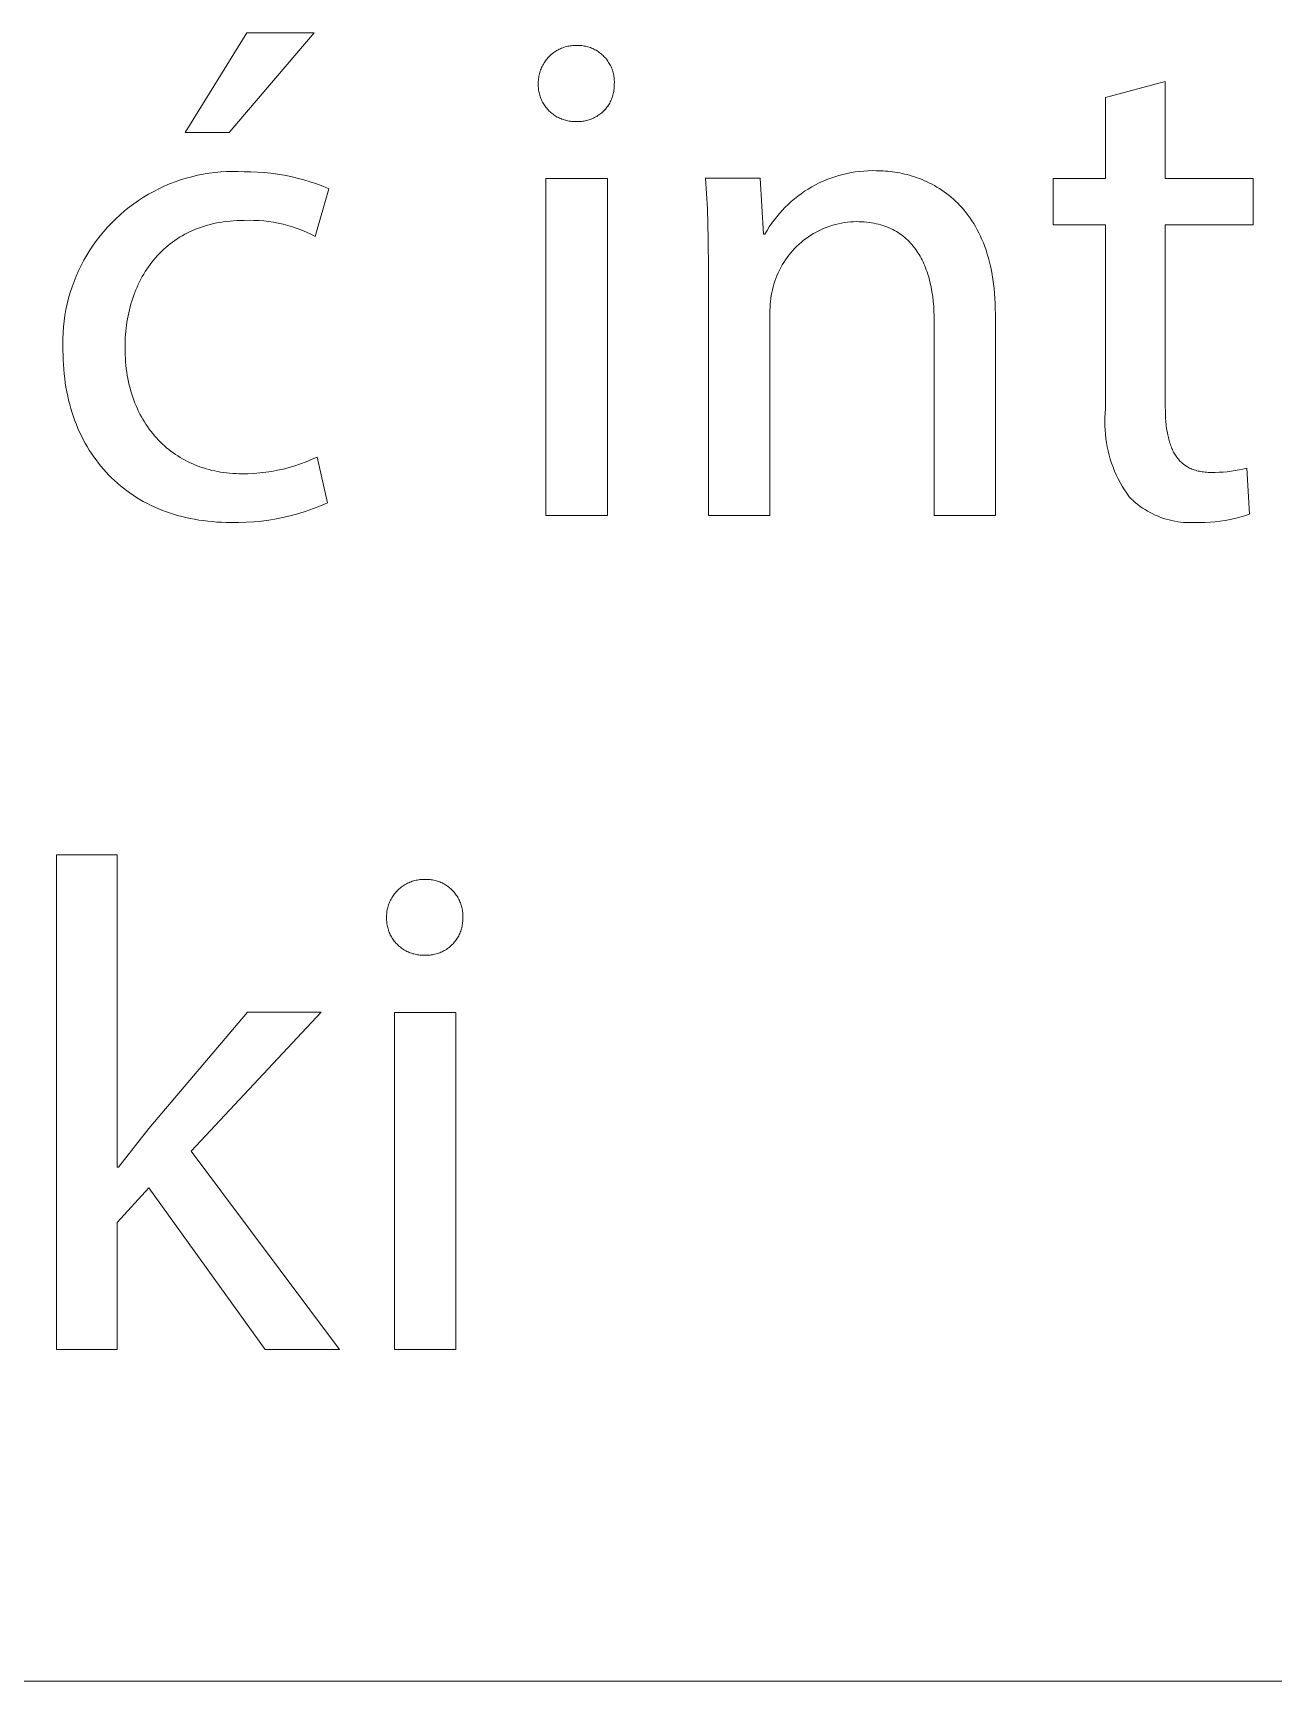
# Model space of a CAD drawing. Header units: millimetres. Extents: x -665 to 1920, y -373 to 1434.
# Drawn here: x 1579.9 to 1626, y -372.9 to -311.7 of the extents above; entities that cross this region are included whole.
import ezdxf

# ---------------------------------------------------------------- set-up
doc = ezdxf.new("R2010")
doc.units = ezdxf.units.MM
doc.header["$MEASUREMENT"] = 0
doc.layers.add('Domyślny', color=7, linetype='Continuous', true_color=0x000000)

msp = doc.modelspace()

# ---------------------------------------------------------------- linework, layer by layer
at = {"layer": 'Domyślny', "color": 18, "lineweight": 15, "true_color": 0x000000}
for p, q in [((1585.597, -315.387), (1587.888, -311.684)), ((1590.393, -311.684), (1587.233, -315.387)), ((1587.888, -311.684), (1590.393, -311.684)), ((1599.253, -312.444), (1599.292, -312.415)), ((1599.292, -312.415), (1599.331, -312.387)), ((1599.331, -312.387), (1599.372, -312.361)), ((1599.372, -312.361), (1599.413, -312.336)), ((1599.413, -312.336), (1599.455, -312.312)), ((1599.455, -312.312), (1599.498, -312.29)), ((1599.498, -312.29), (1599.541, -312.27)), ((1599.541, -312.27), (1599.586, -312.251)), ((1599.586, -312.251), (1599.631, -312.234)), ((1599.631, -312.234), (1599.676, -312.218)), ((1599.676, -312.218), (1599.722, -312.204)), ((1599.722, -312.204), (1599.768, -312.191)), ((1599.768, -312.191), (1599.815, -312.18)), ((1599.815, -312.18), (1599.863, -312.171)), ((1599.863, -312.171), (1599.91, -312.163)), ((1599.91, -312.163), (1599.958, -312.157)), ((1599.958, -312.157), (1600.006, -312.152)), ((1600.006, -312.152), (1600.054, -312.15)), ((1600.054, -312.15), (1600.102, -312.148)), ((1600.102, -312.148), (1600.15, -312.149)), ((1600.15, -312.149), (1600.197, -312.148)), ((1600.197, -312.148), (1600.244, -312.149)), ((1600.244, -312.149), (1600.29, -312.152)), ((1600.29, -312.152), (1600.337, -312.156)), ((1600.337, -312.156), (1600.383, -312.162)), ((1600.383, -312.162), (1600.43, -312.17)), ((1600.43, -312.17), (1600.475, -312.179)), ((1600.475, -312.179), (1600.521, -312.189)), ((1600.521, -312.189), (1600.566, -312.201)), ((1600.566, -312.201), (1600.611, -312.215)), ((1600.611, -312.215), (1600.655, -312.23)), ((1600.655, -312.23), (1600.699, -312.247)), ((1600.699, -312.247), (1600.742, -312.265)), ((1600.742, -312.265), (1600.784, -312.285)), ((1600.784, -312.285), (1600.826, -312.306)), ((1600.826, -312.306), (1600.867, -312.329)), ((1600.867, -312.329), (1600.907, -312.353)), ((1600.907, -312.353), (1600.946, -312.378)), ((1600.946, -312.378), (1600.985, -312.405)), ((1600.985, -312.405), (1601.022, -312.433)), ((1598.805, -313.059), (1598.823, -313.014)), ((1598.823, -313.014), (1598.842, -312.969)), ((1598.842, -312.969), (1598.862, -312.926)), ((1598.862, -312.926), (1598.884, -312.883)), ((1598.884, -312.883), (1598.908, -312.841)), ((1598.908, -312.841), (1598.933, -312.8)), ((1598.933, -312.8), (1598.959, -312.759)), ((1598.959, -312.759), (1598.986, -312.72)), ((1598.986, -312.72), (1599.015, -312.681)), ((1599.015, -312.681), (1599.046, -312.644)), ((1599.046, -312.644), (1599.077, -312.608)), ((1599.077, -312.608), (1599.11, -312.572)), ((1599.11, -312.572), (1599.144, -312.538)), ((1599.144, -312.538), (1599.18, -312.506)), ((1599.18, -312.506), (1599.216, -312.474)), ((1599.216, -312.474), (1599.253, -312.444)), ((1601.022, -312.433), (1601.059, -312.462)), ((1601.059, -312.462), (1601.094, -312.493)), ((1601.094, -312.493), (1601.128, -312.525)), ((1601.128, -312.525), (1601.162, -312.557)), ((1601.162, -312.557), (1601.194, -312.591)), ((1601.194, -312.591), (1601.225, -312.627)), ((1601.225, -312.627), (1601.254, -312.663)), ((1601.254, -312.663), (1601.283, -312.7)), ((1601.283, -312.7), (1601.31, -312.738)), ((1601.31, -312.738), (1601.335, -312.777)), ((1601.335, -312.777), (1601.36, -312.817)), ((1601.36, -312.817), (1601.383, -312.858)), ((1601.383, -312.858), (1601.404, -312.899)), ((1601.404, -312.899), (1601.425, -312.941)), ((1601.425, -312.941), (1601.443, -312.984)), ((1601.443, -312.984), (1601.461, -313.028)), ((1601.461, -313.028), (1601.476, -313.072)), ((1598.72, -313.53), (1598.721, -313.482)), ((1598.721, -313.578), (1598.72, -313.53)), ((1598.72, -313.625), (1598.721, -313.578)), ((1598.721, -313.672), (1598.72, -313.625)), ((1598.721, -313.482), (1598.724, -313.434)), ((1598.724, -313.434), (1598.729, -313.386)), ((1598.729, -313.386), (1598.735, -313.338)), ((1598.735, -313.338), (1598.742, -313.291)), ((1598.742, -313.291), (1598.752, -313.243)), ((1598.752, -313.243), (1598.763, -313.197)), ((1598.763, -313.197), (1598.775, -313.15)), ((1598.775, -313.15), (1598.79, -313.104)), ((1598.79, -313.104), (1598.805, -313.059)), ((1601.476, -313.072), (1601.49, -313.116)), ((1601.49, -313.116), (1601.503, -313.161)), ((1601.503, -313.161), (1601.514, -313.207)), ((1601.514, -313.207), (1601.524, -313.253)), ((1601.524, -313.253), (1601.531, -313.299)), ((1601.531, -313.299), (1601.538, -313.345)), ((1601.538, -313.345), (1601.542, -313.391)), ((1601.542, -313.391), (1601.546, -313.438)), ((1601.547, -313.532), (1601.545, -313.578)), ((1601.545, -313.578), (1601.546, -313.625)), ((1601.546, -313.438), (1601.547, -313.485)), ((1601.546, -313.625), (1601.546, -313.671)), ((1601.547, -313.485), (1601.547, -313.532)), ((1619.806, -314.086), (1622.028, -313.492)), ((1622.028, -313.492), (1622.028, -317.092)), ((1598.724, -313.718), (1598.721, -313.672)), ((1598.728, -313.765), (1598.724, -313.718)), ((1598.734, -313.811), (1598.728, -313.765)), ((1598.741, -313.857), (1598.734, -313.811)), ((1598.75, -313.903), (1598.741, -313.857)), ((1598.761, -313.948), (1598.75, -313.903)), ((1598.773, -313.993), (1598.761, -313.948)), ((1598.786, -314.038), (1598.773, -313.993)), ((1598.802, -314.082), (1598.786, -314.038)), ((1598.818, -314.126), (1598.802, -314.082)), ((1598.836, -314.169), (1598.818, -314.126)), ((1598.856, -314.211), (1598.836, -314.169)), ((1598.877, -314.253), (1598.856, -314.211)), ((1598.9, -314.293), (1598.877, -314.253)), ((1601.396, -314.249), (1601.374, -314.289)), ((1601.416, -314.207), (1601.396, -314.249)), ((1601.435, -314.165), (1601.416, -314.207)), ((1601.453, -314.122), (1601.435, -314.165)), ((1601.469, -314.079), (1601.453, -314.122)), ((1601.484, -314.035), (1601.469, -314.079)), ((1601.497, -313.991), (1601.484, -314.035)), ((1601.509, -313.946), (1601.497, -313.991)), ((1601.519, -313.901), (1601.509, -313.946)), ((1601.527, -313.855), (1601.519, -313.901)), ((1601.534, -313.809), (1601.527, -313.855)), ((1601.54, -313.763), (1601.534, -313.809)), ((1601.543, -313.717), (1601.54, -313.763)), ((1601.546, -313.671), (1601.543, -313.717)), ((1619.806, -317.092), (1619.806, -314.086)), ((1598.924, -314.333), (1598.9, -314.293)), ((1598.949, -314.373), (1598.924, -314.333)), ((1598.975, -314.411), (1598.949, -314.373)), ((1599.003, -314.448), (1598.975, -314.411)), ((1599.033, -314.485), (1599.003, -314.448)), ((1599.063, -314.52), (1599.033, -314.485)), ((1599.095, -314.554), (1599.063, -314.52)), ((1599.127, -314.588), (1599.095, -314.554)), ((1599.161, -314.62), (1599.127, -314.588)), ((1599.196, -314.65), (1599.161, -314.62)), ((1599.232, -314.68), (1599.196, -314.65)), ((1599.269, -314.708), (1599.232, -314.68)), ((1599.307, -314.736), (1599.269, -314.708)), ((1599.346, -314.761), (1599.307, -314.736)), ((1599.386, -314.786), (1599.346, -314.761)), ((1599.426, -314.809), (1599.386, -314.786)), ((1599.468, -314.83), (1599.426, -314.809)), ((1599.51, -314.85), (1599.468, -314.83)), ((1599.553, -314.869), (1599.51, -314.85)), ((1599.596, -314.886), (1599.553, -314.869)), ((1600.732, -314.867), (1600.689, -314.885)), ((1600.774, -314.848), (1600.732, -314.867)), ((1600.815, -314.828), (1600.774, -314.848)), ((1600.856, -314.806), (1600.815, -314.828)), ((1600.896, -314.783), (1600.856, -314.806)), ((1600.935, -314.758), (1600.896, -314.783)), ((1600.974, -314.732), (1600.935, -314.758)), ((1601.011, -314.705), (1600.974, -314.732)), ((1601.048, -314.676), (1601.011, -314.705)), ((1601.083, -314.647), (1601.048, -314.676)), ((1601.117, -314.616), (1601.083, -314.647)), ((1601.151, -314.583), (1601.117, -314.616)), ((1601.183, -314.55), (1601.151, -314.583)), ((1601.214, -314.516), (1601.183, -314.55)), ((1601.244, -314.48), (1601.214, -314.516)), ((1601.272, -314.444), (1601.244, -314.48)), ((1601.3, -314.407), (1601.272, -314.444)), ((1601.326, -314.368), (1601.3, -314.407)), ((1601.35, -314.329), (1601.326, -314.368)), ((1601.374, -314.289), (1601.35, -314.329)), ((1587.233, -315.387), (1585.597, -315.387)), ((1599.64, -314.902), (1599.596, -314.886)), ((1599.684, -314.916), (1599.64, -314.902)), ((1599.729, -314.929), (1599.684, -314.916)), ((1599.775, -314.94), (1599.729, -314.929)), ((1599.82, -314.95), (1599.775, -314.94)), ((1599.866, -314.958), (1599.82, -314.95)), ((1599.912, -314.964), (1599.866, -314.958)), ((1599.959, -314.969), (1599.912, -314.964)), ((1600.005, -314.972), (1599.959, -314.969)), ((1600.052, -314.973), (1600.005, -314.972)), ((1600.099, -314.973), (1600.052, -314.973)), ((1600.145, -314.976), (1600.099, -314.973)), ((1600.191, -314.977), (1600.145, -314.976)), ((1600.237, -314.977), (1600.191, -314.977)), ((1600.284, -314.974), (1600.237, -314.977)), ((1600.33, -314.971), (1600.284, -314.974)), ((1600.376, -314.965), (1600.33, -314.971)), ((1600.422, -314.959), (1600.376, -314.965)), ((1600.467, -314.95), (1600.422, -314.959)), ((1600.512, -314.94), (1600.467, -314.95)), ((1600.557, -314.929), (1600.512, -314.94)), ((1600.601, -314.916), (1600.557, -314.929)), ((1600.645, -314.901), (1600.601, -314.916)), ((1600.689, -314.885), (1600.645, -314.901)), ((1584.816, -317.382), (1585.016, -317.296)), ((1585.016, -317.296), (1585.219, -317.218)), ((1585.219, -317.218), (1585.425, -317.147)), ((1585.425, -317.147), (1585.633, -317.083)), ((1585.633, -317.083), (1585.843, -317.026)), ((1585.843, -317.026), (1586.055, -316.976)), ((1586.055, -316.976), (1586.268, -316.933)), ((1586.268, -316.933), (1586.483, -316.898)), ((1586.483, -316.898), (1586.698, -316.87)), ((1586.698, -316.87), (1586.915, -316.85)), ((1586.915, -316.85), (1587.132, -316.837)), ((1587.132, -316.837), (1587.349, -316.831)), ((1587.349, -316.831), (1587.567, -316.833)), ((1587.567, -316.833), (1587.784, -316.842)), ((1587.784, -316.842), (1588.033, -316.843)), ((1588.033, -316.843), (1588.282, -316.853)), ((1588.282, -316.853), (1588.531, -316.87)), ((1588.531, -316.87), (1588.779, -316.896)), ((1588.779, -316.896), (1589.026, -316.93)), ((1589.026, -316.93), (1589.271, -316.971)), ((1589.271, -316.971), (1589.516, -317.02)), ((1589.516, -317.02), (1589.758, -317.078)), ((1589.758, -317.078), (1589.999, -317.143)), ((1589.999, -317.143), (1590.237, -317.215)), ((1590.237, -317.215), (1590.473, -317.296)), ((1590.473, -317.296), (1590.706, -317.384)), ((1599.005, -317.092), (1601.287, -317.092)), ((1599.005, -329.62), (1599.005, -317.092)), ((1601.287, -317.092), (1601.287, -329.62)), ((1605.004, -318.22), (1604.939, -317.087)), ((1604.939, -317.087), (1606.962, -317.087)), ((1606.962, -317.087), (1607.091, -319.162)), ((1609.022, -317.33), (1609.162, -317.26)), ((1609.162, -317.26), (1609.304, -317.194)), ((1609.304, -317.194), (1609.449, -317.134)), ((1609.449, -317.134), (1609.595, -317.078)), ((1609.595, -317.078), (1609.743, -317.027)), ((1609.743, -317.027), (1609.893, -316.981)), ((1609.893, -316.981), (1610.044, -316.94)), ((1610.044, -316.94), (1610.196, -316.905)), ((1610.196, -316.905), (1610.35, -316.874)), ((1610.35, -316.874), (1610.504, -316.849)), ((1610.504, -316.849), (1610.66, -316.829)), ((1610.66, -316.829), (1610.816, -316.815)), ((1610.816, -316.815), (1610.972, -316.806)), ((1610.972, -316.806), (1611.128, -316.802)), ((1611.128, -316.802), (1611.285, -316.803)), ((1611.285, -316.803), (1611.367, -316.804)), ((1611.367, -316.804), (1611.451, -316.806)), ((1611.451, -316.806), (1611.535, -316.81)), ((1611.535, -316.81), (1611.621, -316.816)), ((1611.621, -316.816), (1611.708, -316.823)), ((1611.708, -316.823), (1611.796, -316.832)), ((1611.796, -316.832), (1611.885, -316.843)), ((1611.885, -316.843), (1611.974, -316.856)), ((1611.974, -316.856), (1612.065, -316.871)), ((1612.065, -316.871), (1612.156, -316.888)), ((1612.156, -316.888), (1612.247, -316.907)), ((1612.247, -316.907), (1612.339, -316.928)), ((1612.339, -316.928), (1612.432, -316.951)), ((1612.432, -316.951), (1612.524, -316.976)), ((1612.524, -316.976), (1612.617, -317.003)), ((1612.617, -317.003), (1612.71, -317.033)), ((1612.71, -317.033), (1612.803, -317.065)), ((1612.803, -317.065), (1612.896, -317.099)), ((1612.896, -317.099), (1612.989, -317.136)), ((1612.989, -317.136), (1613.082, -317.176)), ((1613.082, -317.176), (1613.175, -317.218)), ((1613.175, -317.218), (1613.267, -317.262)), ((1613.267, -317.262), (1613.358, -317.309)), ((1613.358, -317.309), (1613.45, -317.359)), ((1617.86, -318.822), (1617.86, -317.092)), ((1617.86, -317.092), (1619.806, -317.092)), ((1622.028, -317.092), (1625.291, -317.092)), ((1625.291, -317.092), (1625.291, -318.822)), ((1583.687, -318.031), (1583.865, -317.907)), ((1583.865, -317.907), (1584.048, -317.789)), ((1584.048, -317.789), (1584.235, -317.677)), ((1584.235, -317.677), (1584.425, -317.572)), ((1584.425, -317.572), (1584.619, -317.474)), ((1584.619, -317.474), (1584.816, -317.382)), ((1590.936, -317.479), (1590.428, -319.244)), ((1590.706, -317.384), (1590.936, -317.479)), ((1608.122, -317.95), (1608.241, -317.849)), ((1608.241, -317.849), (1608.364, -317.752)), ((1608.364, -317.752), (1608.49, -317.658)), ((1608.49, -317.658), (1608.619, -317.57)), ((1608.619, -317.57), (1608.75, -317.485)), ((1608.75, -317.485), (1608.885, -317.406)), ((1608.885, -317.406), (1609.022, -317.33)), ((1613.45, -317.359), (1613.54, -317.411)), ((1613.54, -317.411), (1613.63, -317.467)), ((1613.63, -317.467), (1613.719, -317.525)), ((1613.719, -317.525), (1613.807, -317.586)), ((1613.807, -317.586), (1613.895, -317.65)), ((1613.895, -317.65), (1613.981, -317.717)), ((1613.981, -317.717), (1614.066, -317.787)), ((1614.066, -317.787), (1614.15, -317.86)), ((1614.15, -317.86), (1614.233, -317.936)), ((1614.233, -317.936), (1614.314, -318.016)), ((1583.018, -318.587), (1583.178, -318.439)), ((1583.178, -318.439), (1583.343, -318.297)), ((1583.343, -318.297), (1583.512, -318.161)), ((1583.512, -318.161), (1583.687, -318.031)), ((1605.039, -319.354), (1605.004, -318.22)), ((1607.485, -318.638), (1607.581, -318.515)), ((1607.581, -318.515), (1607.681, -318.395)), ((1607.681, -318.395), (1607.786, -318.278)), ((1607.786, -318.278), (1607.894, -318.165)), ((1607.894, -318.165), (1608.006, -318.056)), ((1608.006, -318.056), (1608.122, -317.95)), ((1614.314, -318.016), (1614.394, -318.098)), ((1614.394, -318.098), (1614.472, -318.184)), ((1614.472, -318.184), (1614.549, -318.274)), ((1614.549, -318.274), (1614.624, -318.366)), ((1614.624, -318.366), (1614.698, -318.463)), ((1614.698, -318.463), (1614.769, -318.562)), ((1582.431, -319.228), (1582.569, -319.06)), ((1582.569, -319.06), (1582.713, -318.897)), ((1582.713, -318.897), (1582.863, -318.739)), ((1582.863, -318.739), (1583.018, -318.587)), ((1585.677, -319.118), (1585.579, -319.169)), ((1585.777, -319.069), (1585.677, -319.118)), ((1585.879, -319.023), (1585.777, -319.069)), ((1585.984, -318.979), (1585.879, -319.023)), ((1586.09, -318.938), (1585.984, -318.979)), ((1586.198, -318.9), (1586.09, -318.938)), ((1586.308, -318.864), (1586.198, -318.9)), ((1586.42, -318.83), (1586.308, -318.864)), ((1586.534, -318.8), (1586.42, -318.83)), ((1586.65, -318.772), (1586.534, -318.8)), ((1586.768, -318.747), (1586.65, -318.772)), ((1586.889, -318.724), (1586.768, -318.747)), ((1587.011, -318.705), (1586.889, -318.724)), ((1587.135, -318.688), (1587.011, -318.705)), ((1587.261, -318.675), (1587.135, -318.688)), ((1587.389, -318.664), (1587.261, -318.675)), ((1587.519, -318.656), (1587.389, -318.664)), ((1587.65, -318.652), (1587.519, -318.656)), ((1587.784, -318.65), (1587.65, -318.652)), ((1587.967, -318.646), (1587.784, -318.65)), ((1588.15, -318.649), (1587.967, -318.646)), ((1588.332, -318.657), (1588.15, -318.649)), ((1588.514, -318.672), (1588.332, -318.657)), ((1588.696, -318.694), (1588.514, -318.672)), ((1588.876, -318.721), (1588.696, -318.694)), ((1589.056, -318.755), (1588.876, -318.721)), ((1589.234, -318.795), (1589.056, -318.755)), ((1589.411, -318.841), (1589.234, -318.795)), ((1589.586, -318.894), (1589.411, -318.841)), ((1589.759, -318.952), (1589.586, -318.894)), ((1589.93, -319.016), (1589.759, -318.952)), ((1590.098, -319.087), (1589.93, -319.016)), ((1590.264, -319.163), (1590.098, -319.087)), ((1590.428, -319.244), (1590.264, -319.163)), ((1607.091, -319.162), (1607.143, -319.162)), ((1607.143, -319.162), (1607.222, -319.027)), ((1607.222, -319.027), (1607.305, -318.895)), ((1607.305, -318.895), (1607.393, -318.765)), ((1607.393, -318.765), (1607.485, -318.638)), ((1608.952, -319.138), (1608.857, -319.196)), ((1609.049, -319.084), (1608.952, -319.138)), ((1609.148, -319.033), (1609.049, -319.084)), ((1609.249, -318.985), (1609.148, -319.033)), ((1609.351, -318.941), (1609.249, -318.985)), ((1609.455, -318.9), (1609.351, -318.941)), ((1609.56, -318.863), (1609.455, -318.9)), ((1609.666, -318.83), (1609.56, -318.863)), ((1609.774, -318.8), (1609.666, -318.83)), ((1609.882, -318.774), (1609.774, -318.8)), ((1609.991, -318.752), (1609.882, -318.774)), ((1610.101, -318.733), (1609.991, -318.752)), ((1610.211, -318.719), (1610.101, -318.733)), ((1610.322, -318.708), (1610.211, -318.719)), ((1610.433, -318.701), (1610.322, -318.708)), ((1610.544, -318.697), (1610.433, -318.701)), ((1610.643, -318.699), (1610.544, -318.697)), ((1610.741, -318.702), (1610.643, -318.699)), ((1610.836, -318.708), (1610.741, -318.702)), ((1610.929, -318.717), (1610.836, -318.708)), ((1611.02, -318.728), (1610.929, -318.717)), ((1611.109, -318.741), (1611.02, -318.728)), ((1611.196, -318.756), (1611.109, -318.741)), ((1611.282, -318.774), (1611.196, -318.756)), ((1611.365, -318.793), (1611.282, -318.774)), ((1611.447, -318.815), (1611.365, -318.793)), ((1611.526, -318.84), (1611.447, -318.815)), ((1611.604, -318.866), (1611.526, -318.84)), ((1611.68, -318.894), (1611.604, -318.866)), ((1611.754, -318.925), (1611.68, -318.894)), ((1611.827, -318.957), (1611.754, -318.925)), ((1611.897, -318.991), (1611.827, -318.957)), ((1611.966, -319.028), (1611.897, -318.991)), ((1612.033, -319.066), (1611.966, -319.028)), ((1612.098, -319.107), (1612.033, -319.066)), ((1612.162, -319.149), (1612.098, -319.107)), ((1612.223, -319.193), (1612.162, -319.149)), ((1614.769, -318.562), (1614.839, -318.665)), ((1614.839, -318.665), (1614.906, -318.772)), ((1614.906, -318.772), (1614.971, -318.883)), ((1614.971, -318.883), (1615.035, -318.997)), ((1615.035, -318.997), (1615.096, -319.115)), ((1615.096, -319.115), (1615.154, -319.236)), ((1619.806, -318.822), (1617.86, -318.822)), ((1619.806, -325.659), (1619.806, -318.822)), ((1625.291, -318.822), (1622.028, -318.822)), ((1622.028, -318.822), (1622.028, -325.582)), ((1581.936, -319.943), (1582.051, -319.758)), ((1582.051, -319.758), (1582.171, -319.577)), ((1582.171, -319.577), (1582.298, -319.4)), ((1582.298, -319.4), (1582.431, -319.228)), ((1584.79, -319.733), (1584.712, -319.806)), ((1584.869, -319.662), (1584.79, -319.733)), ((1584.951, -319.592), (1584.869, -319.662)), ((1585.034, -319.525), (1584.951, -319.592)), ((1585.12, -319.46), (1585.034, -319.525)), ((1585.208, -319.397), (1585.12, -319.46)), ((1585.298, -319.337), (1585.208, -319.397)), ((1585.389, -319.279), (1585.298, -319.337)), ((1585.483, -319.223), (1585.389, -319.279)), ((1585.579, -319.169), (1585.483, -319.223)), ((1605.042, -320.489), (1605.039, -319.354)), ((1608.178, -319.769), (1608.105, -319.853)), ((1608.254, -319.687), (1608.178, -319.769)), ((1608.333, -319.608), (1608.254, -319.687)), ((1608.414, -319.532), (1608.333, -319.608)), ((1608.498, -319.459), (1608.414, -319.532)), ((1608.584, -319.389), (1608.498, -319.459)), ((1608.673, -319.321), (1608.584, -319.389)), ((1608.764, -319.257), (1608.673, -319.321)), ((1608.857, -319.196), (1608.764, -319.257)), ((1612.283, -319.239), (1612.223, -319.193)), ((1612.342, -319.286), (1612.283, -319.239)), ((1612.398, -319.335), (1612.342, -319.286)), ((1612.453, -319.387), (1612.398, -319.335)), ((1612.506, -319.439), (1612.453, -319.387)), ((1612.558, -319.494), (1612.506, -319.439)), ((1612.608, -319.55), (1612.558, -319.494)), ((1612.656, -319.608), (1612.608, -319.55)), ((1612.703, -319.667), (1612.656, -319.608)), ((1612.748, -319.728), (1612.703, -319.667)), ((1612.792, -319.79), (1612.748, -319.728)), ((1615.154, -319.236), (1615.21, -319.362)), ((1615.21, -319.362), (1615.264, -319.491)), ((1615.264, -319.491), (1615.315, -319.625)), ((1615.315, -319.625), (1615.363, -319.762)), ((1615.363, -319.762), (1615.409, -319.903)), ((1581.632, -320.521), (1581.727, -320.325)), ((1581.727, -320.325), (1581.829, -320.132)), ((1581.829, -320.132), (1581.936, -319.943)), ((1584.23, -320.375), (1584.169, -320.463)), ((1584.292, -320.288), (1584.23, -320.375)), ((1584.357, -320.203), (1584.292, -320.288)), ((1584.424, -320.12), (1584.357, -320.203)), ((1584.493, -320.039), (1584.424, -320.12)), ((1584.564, -319.959), (1584.493, -320.039)), ((1584.637, -319.882), (1584.564, -319.959)), ((1584.712, -319.806), (1584.637, -319.882)), ((1607.786, -320.308), (1607.731, -320.405)), ((1607.843, -320.213), (1607.786, -320.308)), ((1607.904, -320.119), (1607.843, -320.213)), ((1607.968, -320.028), (1607.904, -320.119)), ((1608.035, -319.939), (1607.968, -320.028)), ((1608.105, -319.853), (1608.035, -319.939)), ((1612.834, -319.854), (1612.792, -319.79)), ((1612.874, -319.919), (1612.834, -319.854)), ((1612.913, -319.986), (1612.874, -319.919)), ((1612.951, -320.054), (1612.913, -319.986)), ((1612.986, -320.123), (1612.951, -320.054)), ((1613.021, -320.194), (1612.986, -320.123)), ((1613.054, -320.266), (1613.021, -320.194)), ((1613.085, -320.339), (1613.054, -320.266)), ((1613.115, -320.414), (1613.085, -320.339)), ((1615.409, -319.903), (1615.451, -320.049)), ((1615.451, -320.049), (1615.491, -320.199)), ((1615.491, -320.199), (1615.528, -320.352)), ((1615.528, -320.352), (1615.562, -320.511)), ((1581.389, -321.126), (1581.463, -320.921)), ((1581.463, -320.921), (1581.544, -320.72)), ((1581.544, -320.72), (1581.632, -320.521)), ((1583.899, -320.931), (1583.851, -321.029)), ((1583.949, -320.834), (1583.899, -320.931)), ((1584, -320.739), (1583.949, -320.834)), ((1584.055, -320.645), (1584, -320.739)), ((1584.111, -320.553), (1584.055, -320.645)), ((1584.169, -320.463), (1584.111, -320.553)), ((1605.042, -329.625), (1605.042, -320.489)), ((1607.512, -320.916), (1607.479, -321.022)), ((1607.549, -320.811), (1607.512, -320.916)), ((1607.589, -320.707), (1607.549, -320.811)), ((1607.633, -320.605), (1607.589, -320.707)), ((1607.681, -320.504), (1607.633, -320.605)), ((1607.731, -320.405), (1607.681, -320.504)), ((1613.144, -320.49), (1613.115, -320.414)), ((1613.171, -320.567), (1613.144, -320.49)), ((1613.197, -320.645), (1613.171, -320.567)), ((1613.221, -320.724), (1613.197, -320.645)), ((1613.244, -320.804), (1613.221, -320.724)), ((1613.266, -320.886), (1613.244, -320.804)), ((1613.286, -320.968), (1613.266, -320.886)), ((1613.322, -321.136), (1613.286, -320.968)), ((1615.562, -320.511), (1615.592, -320.673)), ((1615.592, -320.673), (1615.619, -320.84)), ((1615.619, -320.84), (1615.643, -321.011)), ((1581.209, -321.753), (1581.262, -321.542)), ((1581.262, -321.542), (1581.322, -321.333)), ((1581.322, -321.333), (1581.389, -321.126)), ((1583.646, -321.542), (1583.611, -321.648)), ((1583.682, -321.436), (1583.646, -321.542)), ((1583.721, -321.332), (1583.682, -321.436)), ((1583.762, -321.23), (1583.721, -321.332)), ((1583.806, -321.129), (1583.762, -321.23)), ((1583.851, -321.029), (1583.806, -321.129)), ((1607.363, -321.55), (1607.35, -321.658)), ((1607.379, -321.443), (1607.363, -321.55)), ((1607.399, -321.337), (1607.379, -321.443)), ((1607.422, -321.231), (1607.399, -321.337)), ((1607.449, -321.126), (1607.422, -321.231)), ((1607.479, -321.022), (1607.449, -321.126)), ((1613.354, -321.307), (1613.322, -321.136)), ((1613.38, -321.482), (1613.354, -321.307)), ((1613.401, -321.66), (1613.38, -321.482)), ((1615.643, -321.011), (1615.663, -321.187)), ((1615.663, -321.187), (1615.68, -321.367)), ((1615.68, -321.367), (1615.693, -321.551)), ((1615.693, -321.551), (1615.703, -321.741)), ((1581.094, -322.395), (1581.125, -322.18)), ((1581.125, -322.18), (1581.164, -321.966)), ((1581.164, -321.966), (1581.209, -321.753)), ((1583.471, -322.199), (1583.45, -322.313)), ((1583.495, -322.087), (1583.471, -322.199)), ((1583.52, -321.976), (1583.495, -322.087)), ((1583.548, -321.865), (1583.52, -321.976)), ((1583.579, -321.756), (1583.548, -321.865)), ((1583.611, -321.648), (1583.579, -321.756)), ((1607.334, -321.874), (1607.332, -321.982)), ((1607.332, -321.982), (1607.333, -322.09)), ((1607.333, -322.09), (1607.333, -329.625)), ((1607.34, -321.766), (1607.334, -321.874)), ((1607.35, -321.658), (1607.34, -321.766)), ((1613.417, -321.841), (1613.401, -321.66)), ((1613.429, -322.025), (1613.417, -321.841)), ((1613.435, -322.211), (1613.429, -322.025)), ((1613.438, -322.4), (1613.435, -322.211)), ((1615.703, -321.741), (1615.709, -321.935)), ((1615.709, -321.935), (1615.711, -322.133)), ((1615.711, -322.133), (1615.711, -329.625)), ((1581.046, -323.046), (1581.055, -322.828)), ((1581.055, -322.828), (1581.071, -322.611)), ((1581.071, -322.611), (1581.094, -322.395)), ((1583.387, -322.777), (1583.376, -322.896)), ((1583.399, -322.66), (1583.387, -322.777)), ((1583.414, -322.543), (1583.399, -322.66)), ((1583.431, -322.428), (1583.414, -322.543)), ((1583.45, -322.313), (1583.431, -322.428)), ((1613.438, -329.625), (1613.438, -322.4)), ((1581.045, -323.263), (1581.046, -323.046)), ((1581.051, -323.481), (1581.045, -323.263)), ((1583.36, -323.256), (1583.358, -323.377)), ((1583.358, -323.377), (1583.36, -323.513)), ((1583.363, -323.135), (1583.36, -323.256)), ((1583.369, -323.015), (1583.363, -323.135)), ((1583.376, -322.896), (1583.369, -323.015)), ((1581.053, -323.659), (1581.051, -323.481)), ((1581.058, -323.836), (1581.053, -323.659)), ((1581.067, -324.011), (1581.058, -323.836)), ((1581.079, -324.184), (1581.067, -324.011)), ((1583.36, -323.513), (1583.364, -323.646)), ((1583.364, -323.646), (1583.37, -323.778)), ((1583.37, -323.778), (1583.38, -323.908)), ((1583.38, -323.908), (1583.392, -324.037)), ((1583.392, -324.037), (1583.406, -324.164)), ((1581.095, -324.355), (1581.079, -324.184)), ((1581.115, -324.524), (1581.095, -324.355)), ((1581.138, -324.691), (1581.115, -324.524)), ((1583.406, -324.164), (1583.423, -324.289)), ((1583.423, -324.289), (1583.443, -324.412)), ((1583.443, -324.412), (1583.465, -324.534)), ((1583.465, -324.534), (1583.489, -324.654)), ((1583.489, -324.654), (1583.516, -324.772)), ((1581.164, -324.856), (1581.138, -324.691)), ((1581.194, -325.019), (1581.164, -324.856)), ((1581.227, -325.179), (1581.194, -325.019)), ((1581.263, -325.338), (1581.227, -325.179)), ((1583.516, -324.772), (1583.546, -324.888)), ((1583.546, -324.888), (1583.577, -325.003)), ((1583.577, -325.003), (1583.612, -325.115)), ((1583.612, -325.115), (1583.648, -325.226)), ((1583.648, -325.226), (1583.687, -325.335)), ((1581.303, -325.494), (1581.263, -325.338)), ((1581.346, -325.648), (1581.303, -325.494)), ((1581.392, -325.8), (1581.346, -325.648)), ((1581.442, -325.95), (1581.392, -325.8)), ((1583.687, -325.335), (1583.728, -325.442)), ((1583.728, -325.442), (1583.771, -325.547)), ((1583.771, -325.547), (1583.816, -325.65)), ((1583.816, -325.65), (1583.864, -325.752)), ((1583.864, -325.752), (1583.914, -325.851)), ((1583.914, -325.851), (1583.966, -325.949)), ((1619.783, -325.973), (1619.792, -325.816)), ((1619.792, -325.816), (1619.806, -325.659)), ((1622.028, -325.582), (1622.029, -325.725)), ((1622.029, -325.725), (1622.033, -325.865)), ((1622.033, -325.865), (1622.04, -326)), ((1581.495, -326.097), (1581.442, -325.95)), ((1581.551, -326.242), (1581.495, -326.097)), ((1581.61, -326.385), (1581.551, -326.242)), ((1581.672, -326.525), (1581.61, -326.385)), ((1583.966, -325.949), (1584.02, -326.044)), ((1584.02, -326.044), (1584.076, -326.138)), ((1584.076, -326.138), (1584.134, -326.229)), ((1584.134, -326.229), (1584.194, -326.318)), ((1584.194, -326.318), (1584.256, -326.406)), ((1584.256, -326.406), (1584.321, -326.491)), ((1584.321, -326.491), (1584.387, -326.575)), ((1619.779, -326.13), (1619.783, -325.973)), ((1619.78, -326.287), (1619.779, -326.13)), ((1619.787, -326.444), (1619.78, -326.287)), ((1619.799, -326.601), (1619.787, -326.444)), ((1622.04, -326), (1622.049, -326.132)), ((1622.049, -326.132), (1622.061, -326.259)), ((1622.061, -326.259), (1622.077, -326.382)), ((1622.077, -326.382), (1622.095, -326.501)), ((1622.095, -326.501), (1622.116, -326.616)), ((1581.737, -326.663), (1581.672, -326.525)), ((1581.806, -326.798), (1581.737, -326.663)), ((1581.877, -326.931), (1581.806, -326.798)), ((1581.952, -327.061), (1581.877, -326.931)), ((1582.029, -327.189), (1581.952, -327.061)), ((1584.387, -326.575), (1584.455, -326.656)), ((1584.455, -326.656), (1584.524, -326.735)), ((1584.524, -326.735), (1584.596, -326.812)), ((1584.596, -326.812), (1584.67, -326.887)), ((1584.67, -326.887), (1584.745, -326.96)), ((1584.745, -326.96), (1584.822, -327.03)), ((1584.822, -327.03), (1584.901, -327.099)), ((1584.901, -327.099), (1584.982, -327.165)), ((1619.817, -326.757), (1619.799, -326.601)), ((1619.839, -326.913), (1619.817, -326.757)), ((1619.867, -327.067), (1619.839, -326.913)), ((1619.9, -327.221), (1619.867, -327.067)), ((1622.116, -326.616), (1622.128, -326.672)), ((1622.128, -326.672), (1622.14, -326.727)), ((1622.14, -326.727), (1622.154, -326.781)), ((1622.154, -326.781), (1622.168, -326.834)), ((1622.168, -326.834), (1622.183, -326.885)), ((1622.183, -326.885), (1622.199, -326.936)), ((1622.199, -326.936), (1622.216, -326.986)), ((1622.216, -326.986), (1622.233, -327.034)), ((1622.233, -327.034), (1622.252, -327.081)), ((1622.252, -327.081), (1622.271, -327.128)), ((1582.11, -327.314), (1582.029, -327.189)), ((1582.193, -327.437), (1582.11, -327.314)), ((1582.28, -327.557), (1582.193, -327.437)), ((1582.369, -327.674), (1582.28, -327.557)), ((1582.461, -327.789), (1582.369, -327.674)), ((1584.982, -327.165), (1585.064, -327.229)), ((1585.064, -327.229), (1585.148, -327.291)), ((1585.148, -327.291), (1585.234, -327.351)), ((1585.234, -327.351), (1585.321, -327.408)), ((1585.321, -327.408), (1585.41, -327.463)), ((1585.41, -327.463), (1585.5, -327.516)), ((1585.5, -327.516), (1585.592, -327.566)), ((1585.592, -327.566), (1585.685, -327.615)), ((1585.685, -327.615), (1585.78, -327.66)), ((1585.78, -327.66), (1585.876, -327.704)), ((1585.876, -327.704), (1585.974, -327.745)), ((1589.672, -327.774), (1589.882, -327.704)), ((1589.882, -327.704), (1590.09, -327.626)), ((1590.09, -327.626), (1590.295, -327.542)), ((1590.295, -327.542), (1590.497, -327.45)), ((1590.497, -327.45), (1590.884, -329.147)), ((1619.939, -327.374), (1619.9, -327.221)), ((1619.982, -327.525), (1619.939, -327.374)), ((1620.031, -327.674), (1619.982, -327.525)), ((1620.084, -327.822), (1620.031, -327.674)), ((1622.271, -327.128), (1622.291, -327.173)), ((1622.291, -327.173), (1622.312, -327.217)), ((1622.312, -327.217), (1622.334, -327.26)), ((1622.334, -327.26), (1622.357, -327.301)), ((1622.357, -327.301), (1622.381, -327.342)), ((1622.381, -327.342), (1622.405, -327.381)), ((1622.405, -327.381), (1622.431, -327.42)), ((1622.431, -327.42), (1622.458, -327.457)), ((1622.458, -327.457), (1622.485, -327.493)), ((1622.485, -327.493), (1622.513, -327.528)), ((1622.513, -327.528), (1622.543, -327.562)), ((1622.543, -327.562), (1622.573, -327.595)), ((1622.573, -327.595), (1622.605, -327.626)), ((1622.605, -327.626), (1622.637, -327.656)), ((1622.637, -327.656), (1622.653, -327.671)), ((1622.653, -327.671), (1622.67, -327.685)), ((1622.67, -327.685), (1622.687, -327.7)), ((1622.687, -327.7), (1622.705, -327.713)), ((1622.705, -327.713), (1622.722, -327.727)), ((1622.722, -327.727), (1622.74, -327.74)), ((1582.556, -327.901), (1582.461, -327.789)), ((1582.654, -328.01), (1582.556, -327.901)), ((1582.755, -328.117), (1582.654, -328.01)), ((1582.858, -328.22), (1582.755, -328.117)), ((1582.964, -328.321), (1582.858, -328.22)), ((1583.073, -328.419), (1582.964, -328.321)), ((1585.974, -327.745), (1586.073, -327.784)), ((1586.073, -327.784), (1586.173, -327.82)), ((1586.173, -327.82), (1586.275, -327.854)), ((1586.275, -327.854), (1586.378, -327.886)), ((1586.378, -327.886), (1586.483, -327.915)), ((1586.483, -327.915), (1586.588, -327.942)), ((1586.588, -327.942), (1586.695, -327.966)), ((1586.695, -327.966), (1586.803, -327.988)), ((1586.803, -327.988), (1586.912, -328.007)), ((1586.912, -328.007), (1587.023, -328.024)), ((1587.023, -328.024), (1587.134, -328.038)), ((1587.134, -328.038), (1587.246, -328.05)), ((1587.246, -328.05), (1587.36, -328.059)), ((1587.36, -328.059), (1587.475, -328.065)), ((1587.475, -328.065), (1587.59, -328.069)), ((1587.59, -328.069), (1587.707, -328.07)), ((1587.707, -328.07), (1587.929, -328.068)), ((1587.929, -328.068), (1588.15, -328.058)), ((1588.15, -328.058), (1588.371, -328.04)), ((1588.371, -328.04), (1588.591, -328.014)), ((1588.591, -328.014), (1588.81, -327.981)), ((1588.81, -327.981), (1589.028, -327.941)), ((1589.028, -327.941), (1589.245, -327.892)), ((1589.245, -327.892), (1589.459, -327.837)), ((1589.459, -327.837), (1589.672, -327.774)), ((1620.143, -327.968), (1620.084, -327.822)), ((1620.206, -328.112), (1620.143, -327.968)), ((1620.274, -328.253), (1620.206, -328.112)), ((1620.347, -328.393), (1620.274, -328.253)), ((1622.74, -327.74), (1622.758, -327.753)), ((1622.758, -327.753), (1622.776, -327.766)), ((1622.776, -327.766), (1622.795, -327.778)), ((1622.795, -327.778), (1622.814, -327.79)), ((1622.814, -327.79), (1622.833, -327.802)), ((1622.833, -327.802), (1622.852, -327.813)), ((1622.852, -327.813), (1622.892, -327.835)), ((1622.892, -327.835), (1622.932, -327.856)), ((1622.932, -327.856), (1622.974, -327.875)), ((1622.974, -327.875), (1623.017, -327.894)), ((1623.017, -327.894), (1623.06, -327.911)), ((1623.06, -327.911), (1623.105, -327.927)), ((1623.105, -327.927), (1623.151, -327.941)), ((1623.151, -327.941), (1623.198, -327.955)), ((1623.198, -327.955), (1623.247, -327.967)), ((1623.247, -327.967), (1623.296, -327.978)), ((1623.296, -327.978), (1623.346, -327.987)), ((1623.346, -327.987), (1623.398, -327.995)), ((1623.398, -327.995), (1623.451, -328.003)), ((1623.451, -328.003), (1623.505, -328.008)), ((1623.505, -328.008), (1623.56, -328.013)), ((1623.56, -328.013), (1623.616, -328.016)), ((1623.616, -328.016), (1623.674, -328.018)), ((1623.674, -328.018), (1623.733, -328.019)), ((1623.733, -328.019), (1623.882, -328.019)), ((1623.882, -328.019), (1624.03, -328.015)), ((1624.03, -328.015), (1624.179, -328.006)), ((1624.179, -328.006), (1624.327, -327.993)), ((1624.327, -327.993), (1624.475, -327.974)), ((1624.475, -327.974), (1624.622, -327.951)), ((1624.622, -327.951), (1624.769, -327.924)), ((1624.769, -327.924), (1624.914, -327.892)), ((1624.914, -327.892), (1625.059, -327.855)), ((1625.059, -327.855), (1625.153, -329.569)), ((1583.184, -328.514), (1583.073, -328.419)), ((1583.299, -328.606), (1583.184, -328.514)), ((1583.416, -328.695), (1583.299, -328.606)), ((1583.535, -328.781), (1583.416, -328.695)), ((1583.657, -328.865), (1583.535, -328.781)), ((1583.782, -328.945), (1583.657, -328.865)), ((1583.909, -329.022), (1583.782, -328.945)), ((1620.425, -328.529), (1620.347, -328.393)), ((1620.507, -328.663), (1620.425, -328.529)), ((1620.593, -328.795), (1620.507, -328.663)), ((1620.684, -328.923), (1620.593, -328.795)), ((1620.761, -329), (1620.684, -328.923)), ((1584.038, -329.096), (1583.909, -329.022)), ((1584.171, -329.167), (1584.038, -329.096)), ((1584.305, -329.234), (1584.171, -329.167)), ((1584.442, -329.299), (1584.305, -329.234)), ((1584.582, -329.36), (1584.442, -329.299)), ((1584.723, -329.418), (1584.582, -329.36)), ((1584.867, -329.472), (1584.723, -329.418)), ((1585.014, -329.524), (1584.867, -329.472)), ((1585.163, -329.572), (1585.014, -329.524)), ((1585.314, -329.617), (1585.163, -329.572)), ((1589.82, -329.543), (1589.546, -329.619)), ((1590.091, -329.458), (1589.82, -329.543)), ((1590.359, -329.363), (1590.091, -329.458)), ((1590.623, -329.26), (1590.359, -329.363)), ((1590.884, -329.147), (1590.623, -329.26)), ((1620.84, -329.074), (1620.761, -329)), ((1620.922, -329.146), (1620.84, -329.074)), ((1621.007, -329.214), (1620.922, -329.146)), ((1621.093, -329.28), (1621.007, -329.214)), ((1621.182, -329.343), (1621.093, -329.28)), ((1621.273, -329.402), (1621.182, -329.343)), ((1621.366, -329.458), (1621.273, -329.402)), ((1621.461, -329.511), (1621.366, -329.458)), ((1621.558, -329.561), (1621.461, -329.511)), ((1621.656, -329.608), (1621.558, -329.561)), ((1625.153, -329.569), (1624.977, -329.628)), ((1585.467, -329.658), (1585.314, -329.617)), ((1585.622, -329.696), (1585.467, -329.658)), ((1585.78, -329.73), (1585.622, -329.696)), ((1585.94, -329.761), (1585.78, -329.73)), ((1586.102, -329.788), (1585.94, -329.761)), ((1586.266, -329.812), (1586.102, -329.788)), ((1586.432, -329.832), (1586.266, -329.812)), ((1586.6, -329.849), (1586.432, -329.832)), ((1586.771, -329.862), (1586.6, -329.849)), ((1586.943, -329.871), (1586.771, -329.862)), ((1587.117, -329.877), (1586.943, -329.871)), ((1587.294, -329.879), (1587.117, -329.877)), ((1587.578, -329.88), (1587.294, -329.879)), ((1587.862, -329.872), (1587.578, -329.88)), ((1588.146, -329.855), (1587.862, -329.872)), ((1588.429, -329.827), (1588.146, -329.855)), ((1588.71, -329.79), (1588.429, -329.827)), ((1588.991, -329.743), (1588.71, -329.79)), ((1589.269, -329.686), (1588.991, -329.743)), ((1589.546, -329.619), (1589.269, -329.686)), ((1601.287, -329.62), (1599.005, -329.62)), ((1607.333, -329.625), (1605.042, -329.625)), ((1615.711, -329.625), (1613.438, -329.625)), ((1621.756, -329.65), (1621.656, -329.608)), ((1621.857, -329.69), (1621.756, -329.65)), ((1621.96, -329.726), (1621.857, -329.69)), ((1622.063, -329.758), (1621.96, -329.726)), ((1622.168, -329.787), (1622.063, -329.758)), ((1622.274, -329.812), (1622.168, -329.787)), ((1622.381, -329.833), (1622.274, -329.812)), ((1622.488, -329.851), (1622.381, -329.833)), ((1622.596, -329.865), (1622.488, -329.851)), ((1622.704, -329.875), (1622.596, -329.865)), ((1622.812, -329.882), (1622.704, -329.875)), ((1622.921, -329.884), (1622.812, -329.882)), ((1623.03, -329.883), (1622.921, -329.884)), ((1623.138, -329.879), (1623.03, -329.883)), ((1623.325, -329.882), (1623.138, -329.879)), ((1623.511, -329.88), (1623.325, -329.882)), ((1623.698, -329.871), (1623.511, -329.88)), ((1623.883, -329.855), (1623.698, -329.871)), ((1624.068, -329.833), (1623.883, -329.855)), ((1624.253, -329.805), (1624.068, -329.833)), ((1624.436, -329.77), (1624.253, -329.805)), ((1624.618, -329.729), (1624.436, -329.77)), ((1624.798, -329.682), (1624.618, -329.729)), ((1624.977, -329.628), (1624.798, -329.682)), ((1580.813, -360.615), (1580.813, -342.239)), ((1580.813, -342.239), (1583.069, -342.239)), ((1583.069, -342.239), (1583.069, -353.838)), ((1593.38, -343.677), (1593.41, -343.64)), ((1593.41, -343.64), (1593.442, -343.604)), ((1593.442, -343.604), (1593.474, -343.569)), ((1593.474, -343.569), (1593.508, -343.535)), ((1593.508, -343.535), (1593.544, -343.503)), ((1593.544, -343.503), (1593.58, -343.471)), ((1593.58, -343.471), (1593.617, -343.441)), ((1593.617, -343.441), (1593.655, -343.412)), ((1593.655, -343.412), (1593.695, -343.385)), ((1593.695, -343.385), (1593.735, -343.359)), ((1593.735, -343.359), (1593.776, -343.334)), ((1593.776, -343.334), (1593.818, -343.311)), ((1593.818, -343.311), (1593.861, -343.289)), ((1593.861, -343.289), (1593.904, -343.269)), ((1593.904, -343.269), (1593.948, -343.25)), ((1593.948, -343.25), (1593.993, -343.233)), ((1593.993, -343.233), (1594.038, -343.217)), ((1594.038, -343.217), (1594.084, -343.203)), ((1594.084, -343.203), (1594.13, -343.19)), ((1594.13, -343.19), (1594.177, -343.179)), ((1594.177, -343.179), (1594.224, -343.17)), ((1594.224, -343.17), (1594.271, -343.162)), ((1594.271, -343.162), (1594.319, -343.156)), ((1594.319, -343.156), (1594.366, -343.151)), ((1594.366, -343.151), (1594.414, -343.149)), ((1594.414, -343.149), (1594.462, -343.147)), ((1594.462, -343.147), (1594.51, -343.148)), ((1594.51, -343.148), (1594.557, -343.147)), ((1594.557, -343.147), (1594.604, -343.148)), ((1594.604, -343.148), (1594.65, -343.15)), ((1594.65, -343.15), (1594.697, -343.154)), ((1594.697, -343.154), (1594.743, -343.159)), ((1594.743, -343.159), (1594.79, -343.167)), ((1594.79, -343.167), (1594.836, -343.175)), ((1594.836, -343.175), (1594.881, -343.186)), ((1594.881, -343.186), (1594.926, -343.198)), ((1594.926, -343.198), (1594.971, -343.211)), ((1594.971, -343.211), (1595.016, -343.226)), ((1595.016, -343.226), (1595.059, -343.243)), ((1595.059, -343.243), (1595.102, -343.261)), ((1595.102, -343.261), (1595.145, -343.28)), ((1595.145, -343.28), (1595.187, -343.301)), ((1595.187, -343.301), (1595.228, -343.323)), ((1595.228, -343.323), (1595.268, -343.347)), ((1595.268, -343.347), (1595.308, -343.372)), ((1595.308, -343.372), (1595.346, -343.399)), ((1595.346, -343.399), (1595.384, -343.426)), ((1595.384, -343.426), (1595.42, -343.455)), ((1595.42, -343.455), (1595.456, -343.486)), ((1595.456, -343.486), (1595.491, -343.517)), ((1595.491, -343.517), (1595.524, -343.55)), ((1595.524, -343.55), (1595.556, -343.584)), ((1595.556, -343.584), (1595.587, -343.619)), ((1595.587, -343.619), (1595.617, -343.655)), ((1595.617, -343.655), (1595.646, -343.692)), ((1593.104, -344.282), (1593.114, -344.235)), ((1593.114, -344.235), (1593.125, -344.189)), ((1593.125, -344.189), (1593.138, -344.143)), ((1593.138, -344.143), (1593.153, -344.097)), ((1593.153, -344.097), (1593.169, -344.052)), ((1593.169, -344.052), (1593.186, -344.007)), ((1593.186, -344.007), (1593.205, -343.963)), ((1593.205, -343.963), (1593.226, -343.92)), ((1593.226, -343.92), (1593.248, -343.877)), ((1593.248, -343.877), (1593.272, -343.836)), ((1593.272, -343.836), (1593.297, -343.795)), ((1593.297, -343.795), (1593.323, -343.755)), ((1593.323, -343.755), (1593.351, -343.715)), ((1593.351, -343.715), (1593.38, -343.677)), ((1595.646, -343.692), (1595.673, -343.73)), ((1595.673, -343.73), (1595.699, -343.769)), ((1595.699, -343.769), (1595.724, -343.808)), ((1595.724, -343.808), (1595.747, -343.849)), ((1595.747, -343.849), (1595.769, -343.89)), ((1595.769, -343.89), (1595.789, -343.932)), ((1595.789, -343.932), (1595.808, -343.975)), ((1595.808, -343.975), (1595.826, -344.018)), ((1595.826, -344.018), (1595.842, -344.062)), ((1595.842, -344.062), (1595.856, -344.107)), ((1595.856, -344.107), (1595.869, -344.152)), ((1595.869, -344.152), (1595.88, -344.197)), ((1595.88, -344.197), (1595.89, -344.243)), ((1595.89, -344.243), (1595.898, -344.289)), ((1593.08, -344.615), (1593.081, -344.569)), ((1593.082, -344.662), (1593.08, -344.615)), ((1593.081, -344.521), (1593.082, -344.473)), ((1593.081, -344.569), (1593.081, -344.521)), ((1593.082, -344.473), (1593.085, -344.425)), ((1593.084, -344.709), (1593.082, -344.662)), ((1593.089, -344.755), (1593.084, -344.709)), ((1593.085, -344.425), (1593.09, -344.377)), ((1593.095, -344.802), (1593.089, -344.755)), ((1593.09, -344.377), (1593.096, -344.33)), ((1593.103, -344.848), (1593.095, -344.802)), ((1593.096, -344.33), (1593.104, -344.282)), ((1593.112, -344.894), (1593.103, -344.848)), ((1595.886, -344.89), (1595.876, -344.935)), ((1595.895, -344.845), (1595.886, -344.89)), ((1595.902, -344.799), (1595.895, -344.845)), ((1595.898, -344.289), (1595.905, -344.335)), ((1595.907, -344.753), (1595.902, -344.799)), ((1595.905, -344.335), (1595.91, -344.382)), ((1595.911, -344.707), (1595.907, -344.753)), ((1595.91, -344.382), (1595.913, -344.428)), ((1595.914, -344.661), (1595.911, -344.707)), ((1595.913, -344.428), (1595.915, -344.475)), ((1595.915, -344.522), (1595.914, -344.569)), ((1595.914, -344.569), (1595.915, -344.615)), ((1595.915, -344.615), (1595.914, -344.661)), ((1595.915, -344.475), (1595.915, -344.522)), ((1593.123, -344.939), (1593.112, -344.894)), ((1593.135, -344.984), (1593.123, -344.939)), ((1593.149, -345.029), (1593.135, -344.984)), ((1593.164, -345.073), (1593.149, -345.029)), ((1593.181, -345.117), (1593.164, -345.073)), ((1593.199, -345.16), (1593.181, -345.117)), ((1593.219, -345.202), (1593.199, -345.16)), ((1593.241, -345.244), (1593.219, -345.202)), ((1593.263, -345.285), (1593.241, -345.244)), ((1593.287, -345.325), (1593.263, -345.285)), ((1593.313, -345.364), (1593.287, -345.325)), ((1593.34, -345.402), (1593.313, -345.364)), ((1593.368, -345.439), (1593.34, -345.402)), ((1593.397, -345.476), (1593.368, -345.439)), ((1593.428, -345.511), (1593.397, -345.476)), ((1595.611, -345.469), (1595.581, -345.504)), ((1595.639, -345.433), (1595.611, -345.469)), ((1595.667, -345.396), (1595.639, -345.433)), ((1595.693, -345.357), (1595.667, -345.396)), ((1595.717, -345.318), (1595.693, -345.357)), ((1595.741, -345.278), (1595.717, -345.318)), ((1595.763, -345.238), (1595.741, -345.278)), ((1595.783, -345.196), (1595.763, -345.238)), ((1595.802, -345.154), (1595.783, -345.196)), ((1595.82, -345.112), (1595.802, -345.154)), ((1595.836, -345.068), (1595.82, -345.112)), ((1595.851, -345.024), (1595.836, -345.068)), ((1595.864, -344.98), (1595.851, -345.024)), ((1595.876, -344.935), (1595.864, -344.98)), ((1593.46, -345.546), (1593.428, -345.511)), ((1593.493, -345.579), (1593.46, -345.546)), ((1593.527, -345.611), (1593.493, -345.579)), ((1593.562, -345.642), (1593.527, -345.611)), ((1593.598, -345.671), (1593.562, -345.642)), ((1593.635, -345.699), (1593.598, -345.671)), ((1593.673, -345.726), (1593.635, -345.699)), ((1593.712, -345.752), (1593.673, -345.726)), ((1593.752, -345.777), (1593.712, -345.752)), ((1593.793, -345.8), (1593.752, -345.777)), ((1593.835, -345.821), (1593.793, -345.8)), ((1593.877, -345.841), (1593.835, -345.821)), ((1593.92, -345.86), (1593.877, -345.841)), ((1593.963, -345.877), (1593.92, -345.86)), ((1594.007, -345.893), (1593.963, -345.877)), ((1594.052, -345.907), (1594.007, -345.893)), ((1594.097, -345.919), (1594.052, -345.907)), ((1594.142, -345.931), (1594.097, -345.919)), ((1594.188, -345.94), (1594.142, -345.931)), ((1594.234, -345.948), (1594.188, -345.94)), ((1594.28, -345.954), (1594.234, -345.948)), ((1594.327, -345.959), (1594.28, -345.954)), ((1594.374, -345.962), (1594.327, -345.959)), ((1594.42, -345.964), (1594.374, -345.962)), ((1594.467, -345.964), (1594.42, -345.964)), ((1594.513, -345.966), (1594.467, -345.964)), ((1594.56, -345.967), (1594.513, -345.966)), ((1594.606, -345.966), (1594.56, -345.967)), ((1594.652, -345.964), (1594.606, -345.966)), ((1594.698, -345.96), (1594.652, -345.964)), ((1594.744, -345.955), (1594.698, -345.96)), ((1594.79, -345.948), (1594.744, -345.955)), ((1594.835, -345.939), (1594.79, -345.948)), ((1594.88, -345.929), (1594.835, -345.939)), ((1594.925, -345.917), (1594.88, -345.929)), ((1594.969, -345.904), (1594.925, -345.917)), ((1595.013, -345.89), (1594.969, -345.904)), ((1595.056, -345.874), (1595.013, -345.89)), ((1595.099, -345.856), (1595.056, -345.874)), ((1595.141, -345.837), (1595.099, -345.856)), ((1595.183, -345.816), (1595.141, -345.837)), ((1595.223, -345.794), (1595.183, -345.816)), ((1595.263, -345.771), (1595.223, -345.794)), ((1595.303, -345.747), (1595.263, -345.771)), ((1595.341, -345.721), (1595.303, -345.747)), ((1595.378, -345.693), (1595.341, -345.721)), ((1595.415, -345.665), (1595.378, -345.693)), ((1595.45, -345.635), (1595.415, -345.665)), ((1595.484, -345.604), (1595.45, -345.635)), ((1595.518, -345.572), (1595.484, -345.604)), ((1595.55, -345.539), (1595.518, -345.572)), ((1595.581, -345.504), (1595.55, -345.539)), ((1584.24, -352.409), (1587.908, -348.086)), ((1590.655, -348.086), (1585.816, -353.244)), ((1587.908, -348.086), (1590.655, -348.086)), ((1593.374, -348.09), (1595.655, -348.09)), ((1593.374, -360.619), (1593.374, -348.09)), ((1595.655, -348.09), (1595.655, -360.619)), ((1583.121, -353.838), (1584.24, -352.409)), ((1585.816, -353.244), (1591.327, -360.615)), ((1583.069, -353.838), (1583.121, -353.838)), ((1584.24, -354.613), (1583.069, -355.905)), ((1588.563, -360.615), (1584.24, -354.613)), ((1583.069, -355.905), (1583.069, -360.615)), ((1583.069, -360.615), (1580.813, -360.615)), ((1591.327, -360.615), (1588.563, -360.615)), ((1595.655, -360.619), (1593.374, -360.619)), ((1918.032, -372.944), (-665.356, -372.944)), ((1918.032, -372.944), (943.275, -372.944))]:
    msp.add_line(p, q, dxfattribs=at)

doc.saveas('drawing.dxf')
